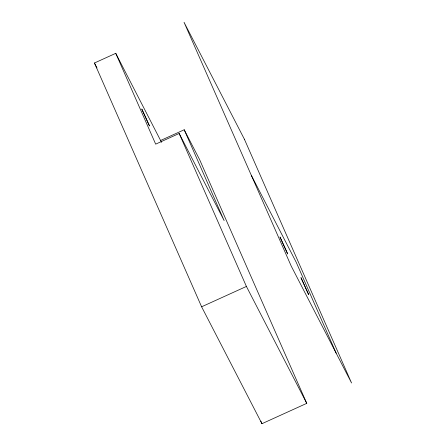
<?xml version="1.0" encoding="UTF-8"?>
<svg xmlns="http://www.w3.org/2000/svg" width="446" height="446" viewBox="0 0 446 446"><rect width="100%" height="100%" fill="white"/><g stroke="black" fill="none" stroke-linecap="round" stroke-linejoin="round"><path stroke-width="0.67" d="M160.711 140.434L184.204 129.764L199.585 159.562L306.759 403.346L261.953 423.7L201.609 306.792L94.435 63.009L115.748 53.325L161.547 142.341M184.204 129.764L224.132 220.586L179.169 133.477L155.676 144.147L115.748 53.325M201.609 306.792L246.415 286.438L306.759 403.346M251.293 175.261L296.255 262.371L336.184 353.193M94.435 63.009L96.994 67.954M179.169 133.477L246.415 286.438M260.832 421.152L261.953 423.7M280.027 237.082L287.631 253.869L280.027 237.082M301.005 277.735L308.615 294.522L301.005 277.735M141.839 109.114L149.438 125.878L141.839 109.114M244.391 139.208L184.047 22.3L291.221 266.084L351.565 382.991L244.391 139.208"/></g></svg>
